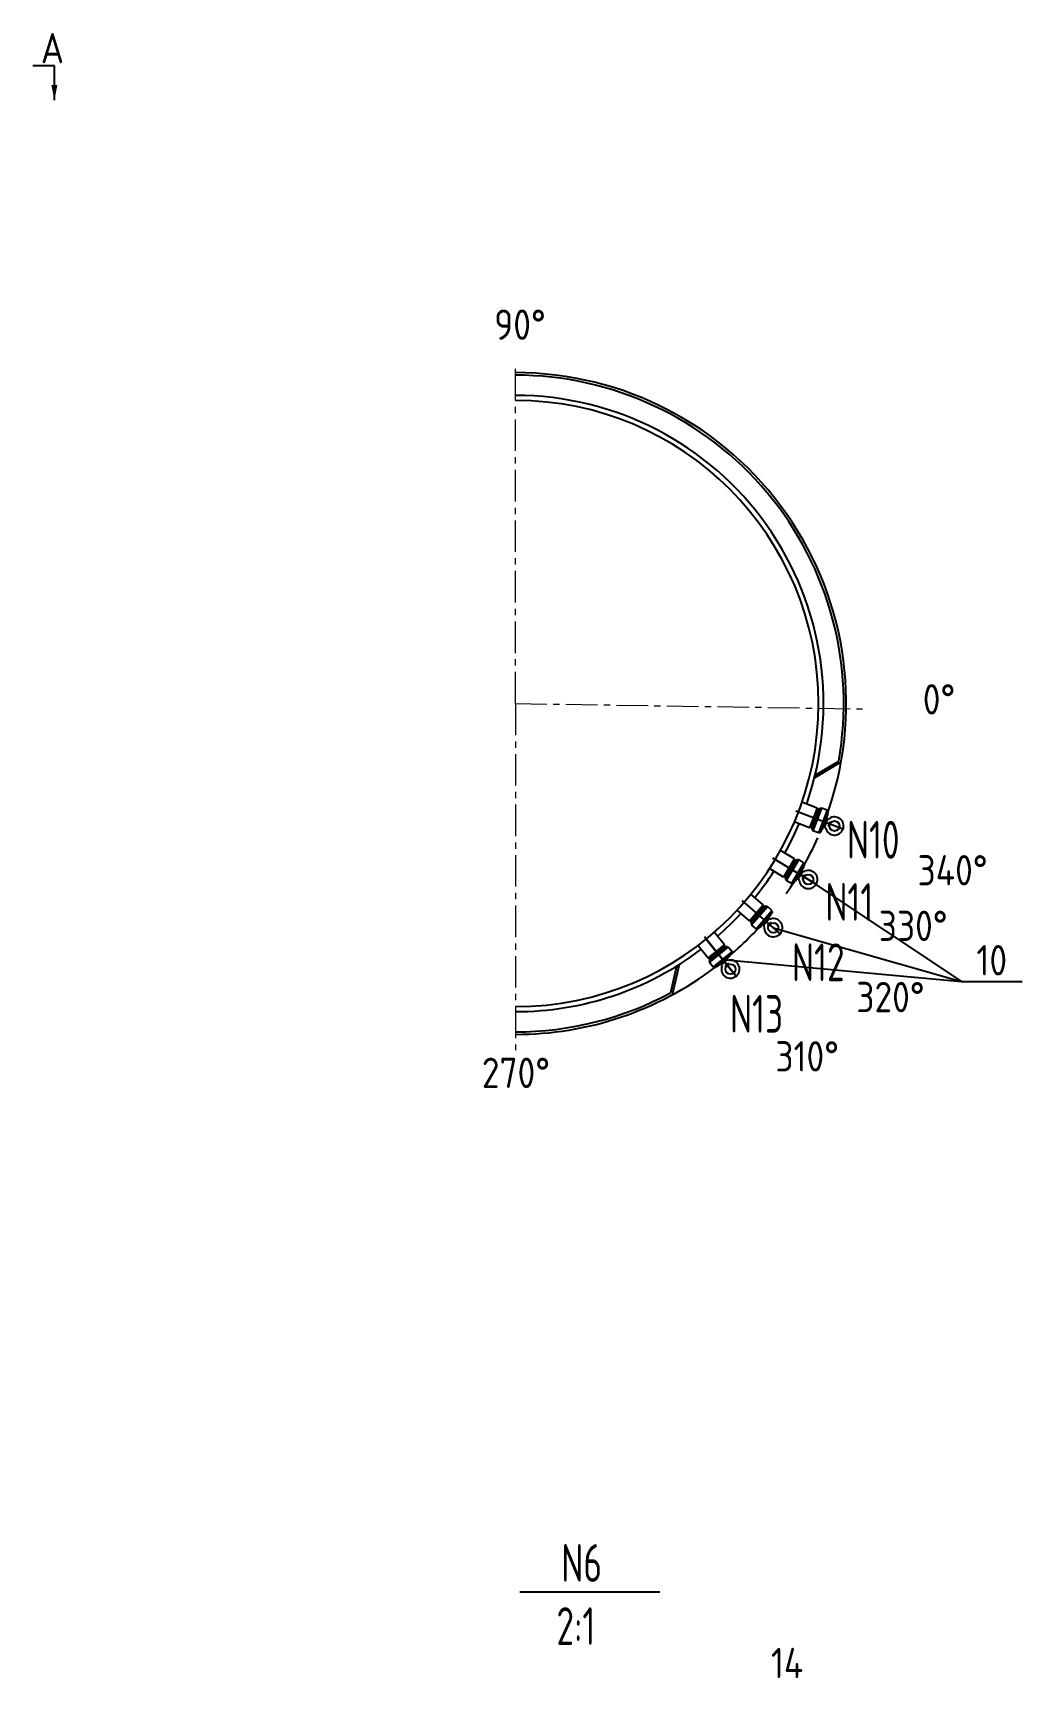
# Model space of a CAD drawing. Header units: millimetres. Extents: x -10 to 6019072, y -115569 to 2.
# Drawn here: x 6009368 to 6011326, y -112244 to -108987 of the extents above; entities that cross this region are included whole.
import ezdxf
from ezdxf.enums import TextEntityAlignment as Align

# ---------------------------------------------------------------- set-up
doc = ezdxf.new("R2010")
doc.units = ezdxf.units.MM
doc.header["$LTSCALE"] = 1000
doc.linetypes.add('ACAD_ISO10W100', pattern=[18, 12, -3, 0, -3])
doc.linetypes.add('CENTER', pattern=[2, 1.25, -0.25, 0.25, -0.25])
doc.layers.get('0').update_dxf_attribs({"lineweight": 25})
doc.layers.add('1轮廓实线层', color=7, linetype='Continuous', lineweight=25)
doc.layers.add('3中心线层', color=1, linetype='CENTER', lineweight=9)
for name, color, linetype in [('item', 7, 'Continuous'), ('Layer2', 1, 'ACAD_ISO10W100'), ('Layer4', 3, 'Continuous')]:
    doc.layers.add(name, color=color, linetype=linetype)
doc.styles.add('HZ', font='gbenor.shx', dxfattribs={"bigfont": 'gbcbig.shx'})
doc.styles.get("Standard").update_dxf_attribs({"font": 'gbenor.shx', "width": 0.707, "bigfont": 'gbcbig.shx'})

# ---------------------------------------------------------------- blocks, each defined once
blk = doc.blocks.new('*U344', base_point=(91.46, 245.48))
at = {"color": 7, "linetype": 'Continuous'}
blk.add_line((91.46, 245.48), (91.46, 251.14), dxfattribs=at)
blk.add_lwpolyline([(91.46, 245.48), (91.46, 245.48), (91.46, 245.48)], close=True, dxfattribs=at)
blk.add_solid([(91.46, 245.48), (91.96, 247.98), (90.96, 247.98)], dxfattribs=at)

msp = doc.modelspace()

# ---------------------------------------------------------------- linework, layer by layer
msp.add_line((6009410.45, -109052.26), (6009367.89, -109052.26))
at = {"layer": '1轮廓实线层', "ltscale": 14}
for p, q in [((6010915.13, -110462.18), (6010967.91, -110430.44)), ((6010916.45, -110456.71), (6010963.16, -110428.63)), ((6010916.45, -110456.71), (6010918.51, -110460.14)), ((6010920.76, -110521.65), (6010890.42, -110510)), ((6010920.76, -110521.65), (6010905.7, -110560.86)), ((6010920.97, -110523.87), (6010907.35, -110559.35)), ((6010923.77, -110524.95), (6010910.16, -110560.42)), ((6010925.42, -110523.44), (6010910.37, -110562.65)), ((6010928.01, -110522.29), (6010911.52, -110565.23)), ((6010929.3, -110521.71), (6010912.1, -110566.53)), ((6010921.33, -110522.94), (6010920.76, -110521.65)), ((6010921.33, -110522.94), (6010920.97, -110523.87)), ((6010923.77, -110524.95), (6010920.97, -110523.87)), ((6010940.5, -110526.01), (6010923.3, -110570.83)), ((6010924.13, -110524.01), (6010923.77, -110524.95)), ((6010925.42, -110523.44), (6010924.13, -110524.01)), ((6010925.07, -110524.37), (6010924.13, -110524.01)), ((6010941.08, -110527.31), (6010924.59, -110570.25)), ((6010928.01, -110522.29), (6010929.3, -110521.71)), ((6010940.5, -110526.01), (6010929.3, -110521.71)), ((6010941.37, -110534.92), (6010929.9, -110564.79)), ((6010941.08, -110527.31), (6010940.5, -110526.01)), ((6010940.79, -110533.62), (6010942.23, -110529.89)), ((6010940.79, -110533.62), (6010941.37, -110534.92)), ((6010905.7, -110560.86), (6010875.37, -110549.21)), ((6010907, -110560.28), (6010905.7, -110560.86)), ((6010907.35, -110559.35), (6010907, -110560.28)), ((6010910.16, -110560.42), (6010907.35, -110559.35)), ((6010910.16, -110560.42), (6010909.8, -110561.36)), ((6010910.37, -110562.65), (6010909.8, -110561.36)), ((6010910.73, -110561.72), (6010909.8, -110561.36)), ((6010911.52, -110565.23), (6010912.1, -110566.53)), ((6010923.3, -110570.83), (6010912.1, -110566.53)), ((6010924.59, -110570.25), (6010923.3, -110570.83)), ((6010928.61, -110565.37), (6010927.18, -110569.1)), ((6010929.9, -110564.79), (6010928.61, -110565.37)), ((6010937.07, -110546.12), (6010934.2, -110553.59)), ((6010936.54, -110554.48), (6010934.2, -110553.59)), ((6010941.07, -110542.68), (6010934.87, -110558.82)), ((6010939.4, -110547.02), (6010937.07, -110546.12)), ((6010937.32, -110561.58), (6010937.32, -110561.58)), ((6010943.07, -110556.99), (6010942.02, -110557.23)), ((6010945.94, -110549.52), (6010943.07, -110556.99)), ((6010945.44, -110553.62), (6010943.07, -110556.99)), ((6010945.94, -110549.52), (6010945.31, -110548.64)), ((6010945.44, -110553.62), (6010945.94, -110549.52)), ((6010875.75, -110622.27), (6010847.9, -110605.53)), ((6010837.51, -110623.79), (6010913.88, -110669.68)), ((6010875.75, -110622.27), (6010854.12, -110658.27)), ((6010875.58, -110624.5), (6010856.01, -110657.07)), ((6010880.04, -110624.84), (6010858.41, -110660.84)), ((6010878.15, -110626.04), (6010858.58, -110658.61)), ((6010882.78, -110624.16), (6010859.09, -110663.59)), ((6010884.16, -110623.82), (6010859.43, -110664.96)), ((6010894.44, -110630), (6010869.72, -110671.14)), ((6010894.78, -110631.37), (6010871.09, -110670.8)), ((6010876.1, -110623.64), (6010875.58, -110624.5)), ((6010878.15, -110626.04), (6010875.58, -110624.5)), ((6010876.1, -110623.64), (6010875.75, -110622.27)), ((6010878.67, -110625.19), (6010878.15, -110626.04)), ((6010880.04, -110624.84), (6010878.67, -110625.19)), ((6010879.52, -110625.7), (6010878.67, -110625.19)), ((6010882.78, -110624.16), (6010884.16, -110623.82)), ((6010894.44, -110630), (6010884.16, -110623.82)), ((6010893.41, -110637.54), (6010895.47, -110634.11)), ((6010893.41, -110637.54), (6010893.75, -110638.91)), ((6010894.78, -110631.37), (6010894.44, -110630)), ((6010854.12, -110658.27), (6010826.27, -110641.54)), ((6010855.49, -110657.93), (6010854.12, -110658.27)), ((6010856.01, -110657.07), (6010855.49, -110657.93)), ((6010858.58, -110658.61), (6010856.01, -110657.07)), ((6010858.58, -110658.61), (6010858.06, -110659.47)), ((6010858.41, -110660.84), (6010858.06, -110659.47)), ((6010858.92, -110659.99), (6010858.06, -110659.47)), ((6010859.09, -110663.59), (6010859.43, -110664.96)), ((6010869.72, -110671.14), (6010859.43, -110664.96)), ((6010871.09, -110670.8), (6010869.72, -110671.14)), ((6010875.9, -110666.69), (6010873.84, -110670.11)), ((6010877.27, -110666.34), (6010875.9, -110666.69)), ((6010893.75, -110638.91), (6010877.27, -110666.34)), ((6010892.11, -110646.5), (6010883.2, -110661.33)), ((6010887.57, -110649.2), (6010883.45, -110656.06)), ((6010885.59, -110657.35), (6010883.45, -110656.06)), ((6010885.13, -110664.47), (6010885.13, -110664.47)), ((6010889.71, -110650.49), (6010887.57, -110649.2)), ((6010891.59, -110660.95), (6010890.51, -110661)), ((6010895.71, -110654.09), (6010891.59, -110660.95)), ((6010894.51, -110658.04), (6010891.59, -110660.95)), ((6010894.51, -110658.04), (6010895.71, -110654.09)), ((6010895.71, -110654.09), (6010895.25, -110653.12)), ((6010813.96, -110713.54), (6010789.44, -110692.23)), ((6010786.41, -110745.24), (6010761.89, -110723.93)), ((6010786.41, -110745.24), (6010813.96, -110713.54)), ((6010788.47, -110744.39), (6010813.4, -110715.71)), ((6010790.18, -110748.52), (6010817.73, -110716.83)), ((6010790.38, -110751.34), (6010820.56, -110716.63)), ((6010790.48, -110752.76), (6010821.97, -110716.53)), ((6010790.74, -110746.36), (6010815.67, -110717.68)), ((6010799.53, -110760.63), (6010831.02, -110724.4)), ((6010800.94, -110760.53), (6010831.12, -110725.81)), ((6010807.8, -110757.21), (6010828.79, -110733.06)), ((6010813.4, -110715.71), (6010814.06, -110714.96)), ((6010815.67, -110717.68), (6010813.4, -110715.71)), ((6010814.06, -110714.96), (6010813.96, -110713.54)), ((6010815.67, -110717.68), (6010816.32, -110716.92)), ((6010817.73, -110716.83), (6010816.32, -110716.92)), ((6010817.08, -110717.58), (6010816.32, -110716.92)), ((6010820.56, -110716.63), (6010821.97, -110716.53)), ((6010831.02, -110724.4), (6010821.97, -110716.53)), ((6010828.7, -110731.65), (6010831.32, -110728.63)), ((6010828.79, -110733.06), (6010828.7, -110731.65)), ((6010831.12, -110725.81), (6010831.02, -110724.4)), ((6010737.26, -110792.7), (6010716.81, -110767.46)), ((6010787.82, -110745.14), (6010786.41, -110745.24)), ((6010787.82, -110745.14), (6010788.47, -110744.39)), ((6010790.74, -110746.36), (6010788.47, -110744.39)), ((6010790.08, -110747.11), (6010790.74, -110746.36)), ((6010790.18, -110748.52), (6010790.08, -110747.11)), ((6010790.84, -110747.77), (6010790.08, -110747.11)), ((6010790.38, -110751.34), (6010790.48, -110752.76)), ((6010799.53, -110760.63), (6010790.48, -110752.76)), ((6010800.94, -110760.53), (6010799.53, -110760.63)), ((6010806.39, -110757.31), (6010803.76, -110760.33)), ((6010806.39, -110757.31), (6010807.8, -110757.21)), ((6010814.51, -110753.31), (6010825.86, -110740.25)), ((6010815.67, -110748.16), (6010820.92, -110742.12)), ((6010817.56, -110749.8), (6010815.67, -110748.16)), ((6010822.81, -110743.76), (6010820.92, -110742.12)), ((6010822.84, -110754.39), (6010821.77, -110754.25)), ((6010822.84, -110754.39), (6010828.09, -110748.35)), ((6010826.22, -110752.03), (6010822.84, -110754.39)), ((6010826.22, -110752.03), (6010828.09, -110748.35)), ((6010828.09, -110748.35), (6010827.81, -110747.31)), ((6010829.44, -110741.12), (6010829.44, -110741.12)), ((6010704.62, -110819.14), (6010684.17, -110793.89)), ((6010700.8, -110781.05), (6010756.87, -110850.3)), ((6010704.62, -110819.14), (6010737.26, -110792.7)), ((6010706.8, -110818.65), (6010736.33, -110794.74)), ((6010707.32, -110827.24), (6010744.62, -110797.03)), ((6010707.47, -110825.84), (6010743.22, -110796.89)), ((6010707.76, -110823.02), (6010740.4, -110796.59)), ((6010708.69, -110820.99), (6010738.22, -110797.07)), ((6010736.33, -110794.74), (6010737.11, -110794.11)), ((6010738.22, -110797.07), (6010736.33, -110794.74)), ((6010737.11, -110794.11), (6010737.26, -110792.7)), ((6010738.22, -110797.07), (6010739, -110796.44)), ((6010740.4, -110796.59), (6010739, -110796.44)), ((6010739.63, -110797.22), (6010739, -110796.44)), ((6010743.22, -110796.89), (6010744.62, -110797.03)), ((6010752.18, -110806.36), (6010744.62, -110797.03)), ((6010647.18, -110831.62), (6010633.29, -110891.72)), ((6010706.02, -110819.28), (6010704.62, -110819.14)), ((6010706.02, -110819.28), (6010706.8, -110818.65)), ((6010708.69, -110820.99), (6010706.8, -110818.65)), ((6010707.47, -110825.84), (6010707.32, -110827.24)), ((6010714.87, -110836.57), (6010707.32, -110827.24)), ((6010707.76, -110823.02), (6010707.91, -110821.62)), ((6010707.91, -110821.62), (6010708.69, -110820.99)), ((6010708.54, -110822.39), (6010707.91, -110821.62)), ((6010714.87, -110836.57), (6010752.18, -110806.36)), ((6010716.28, -110836.72), (6010752.03, -110807.77)), ((6010723.61, -110834.64), (6010748.48, -110814.5)), ((6010730.89, -110831.96), (6010744.34, -110821.07)), ((6010732.93, -110827.09), (6010739.15, -110822.05)), ((6010734.51, -110829.03), (6010732.93, -110827.09)), ((6010738.91, -110834.47), (6010745.13, -110829.44)), ((6010742.65, -110832.73), (6010738.91, -110834.47)), ((6010740.72, -110824), (6010739.15, -110822.05)), ((6010742.65, -110832.73), (6010745.13, -110829.44)), ((6010745.13, -110829.44), (6010745.03, -110828.36)), ((6010747.72, -110822.55), (6010747.72, -110822.55)), ((6010748.48, -110814.5), (6010748.62, -110813.1)), ((6010748.62, -110813.1), (6010751.73, -110810.58)), ((6010752.03, -110807.77), (6010752.18, -110806.36)), ((6010642.4, -110834.57), (6010630.1, -110887.75)), ((6010642.4, -110834.57), (6010646.29, -110835.47)), ((6010716.28, -110836.72), (6010714.87, -110836.57)), ((6010722.2, -110834.49), (6010719.09, -110837.01)), ((6010722.2, -110834.49), (6010723.61, -110834.64)), ((6010738.91, -110834.47), (6010737.88, -110834.15))]:
    msp.add_line(p, q, dxfattribs=at)
for centre in [(6010954.77, -110557.2), (6010903.08, -110663.19), (6010833.77, -110758.59), (6010748.94, -110840.5)]:
    msp.add_circle(centre, 10, dxfattribs=at)
for centre, radius, start, end in [((6010323.21, -110314.76), 655, 339.93934, 90), ((6010323.21, -110314.76), 650, 349.91073, 90), ((6010323.21, -110314.76), 610, 340.97287, 90), ((6010323.21, -110314.76), 600, 270, 90), ((6010927.29, -110524.16), 2, 69, 159), ((6010954.77, -110557.2), 18, 194.0968, 123.9032), ((6010940.36, -110529.17), 2, 339, 69), ((6010323.21, -110314.76), 610, 330.97287, 337.02713), ((6010912.24, -110563.37), 2, 159, 249), ((6010925.31, -110568.38), 2, 249, 339), ((6010933.44, -110562.56), 4, 14.0968, 69), ((6010942.5, -110538.94), 4, 249, 303.9032), ((6010323.21, -110314.76), 655, 324.93934, 336.06066), ((6010881.75, -110625.87), 2, 59, 149), ((6010893.75, -110633.08), 2, 329, 59), ((6010323.21, -110314.76), 610, 320.97287, 327.02713), ((6010860.12, -110661.87), 2, 149, 239), ((6010872.12, -110669.08), 2, 239, 329), ((6010881.14, -110664.76), 4, 4.0968, 59), ((6010903.08, -110663.19), 18, 184.0968, 113.9032), ((6010894.17, -110643.07), 4, 239, 293.9032), ((6010323.21, -110314.76), 610, 310.97287, 317.02713), ((6010323.21, -110314.76), 655, 310.93934, 321.06066), ((6010819.24, -110718.14), 2, 49, 139), ((6010829.81, -110727.32), 2, 319, 49), ((6010791.69, -110749.84), 2, 139, 229), ((6010802.26, -110759.02), 2, 229, 319), ((6010811.89, -110756.33), 4, 354.0968, 49), ((6010833.77, -110758.59), 18, 174.0968, 103.9032), ((6010828.48, -110737.23), 4, 229, 283.9032), ((6010741.66, -110798.14), 2, 39, 129), ((6010323.21, -110314.76), 610, 270, 307.02713), ((6010709.02, -110824.58), 2, 129, 219), ((6010727.78, -110834.48), 4, 344.0968, 39), ((6010748.94, -110840.5), 18, 164.0968, 93.9032), ((6010747.45, -110818.55), 4, 219, 273.9032), ((6010750.47, -110809.03), 2, 309, 39), ((6010323.21, -110314.76), 655, 270, 307.06066), ((6010717.83, -110835.46), 2, 219, 309), ((6010323.21, -110314.76), 650, 270, 298.17369)]:
    msp.add_arc(centre, radius, start, end, dxfattribs=at)
at = {"layer": '3中心线层', "ltscale": 0.05}
for q in [(6010323.21, -109648.89), (6010323.21, -111001.19), (6011014.2, -110325.44)]:
    msp.add_line((6010323.21, -110314.76), q, dxfattribs=at)
at = {"layer": 'item', "color": 1, "linetype": 'Continuous', "ltscale": 10}
for p, q in [((6010903.08, -110663.19), (6011206.31, -110864.99)), ((6010833.77, -110758.59), (6011206.31, -110864.99)), ((6010733.52, -110821.46), (6011206.31, -110864.99)), ((6011206.31, -110864.99), (6011326.31, -110864.99))]:
    msp.add_line(p, q, dxfattribs=at)
at = {"layer": 'Layer2'}
for p, q in [((6010973.65, -110564.45), (6010878.33, -110527.86)), ((6010920.41, -110673.6), (6010832.89, -110621.02)), ((6010849.03, -110771.85), (6010771.97, -110704.87)), ((6010761.67, -110856.22), (6010697.41, -110776.87))]:
    msp.add_line(p, q, dxfattribs=at)
at = {"layer": 'Layer4'}
msp.add_line((6010331.65, -112072.99), (6010609.03, -112072.99), dxfattribs=at)

# ---------------------------------------------------------------- block references
at = {"xscale": -12, "yscale": 12, "zscale": 12}
msp.add_blockref('*U344', (6009410.45, -109120.14), dxfattribs=at)

# ---------------------------------------------------------------- texts
at = {"linetype": 'Continuous', "style": 'HZ'}
msp.add_text('A', height=60, dxfattribs=at).set_placement((6009406.56, -109017.21), align=Align.MIDDLE)
at = {"linetype": 'Continuous'}
for s, p in [('90%%D', (6010332.21, -109564.73)), ('340%%D', (6011188.66, -110644.74)), ('330%%D', (6011110.63, -110754.84)), ('320%%D', (6011065.7, -110895.79)), ('310%%D', (6010900.84, -111013.13)), ('270%%D', (6010324.24, -111045.88))]:
    msp.add_text(s, height=60, rotation=360, dxfattribs=at).set_placement(p, align=Align.MIDDLE)
msp.add_text('0%%D', height=60, dxfattribs=at).set_placement((6011161.81, -110306.43), align=Align.MIDDLE)
at = {"width": 0.8}
for s, p in [('N10', (6011031.62, -110584.4)), ('N11', (6010984.19, -110707.48)), ('N12', (6010922.75, -110826.98)), ('N13', (6010800.66, -110929))]:
    msp.add_text(s, height=74.795, rotation=360, dxfattribs=at).set_placement(p, align=Align.MIDDLE)
msp.add_text('N6', height=74.795, dxfattribs=at).set_placement((6010454.33, -112016.05), align=Align.MIDDLE)
msp.add_text('2:1', height=74.795, dxfattribs=at).set_placement((6010404.43, -112178.6))
at = {"layer": 'item', "color": 7, "ltscale": 10}
msp.add_text('10', height=60, rotation=360, dxfattribs=at).set_placement((6011266.31, -110822.99), align=Align.MIDDLE)
msp.add_text('14', height=60, dxfattribs=at).set_placement((6010861.12, -112214.11), align=Align.MIDDLE)

doc.saveas('drawing.dxf')
